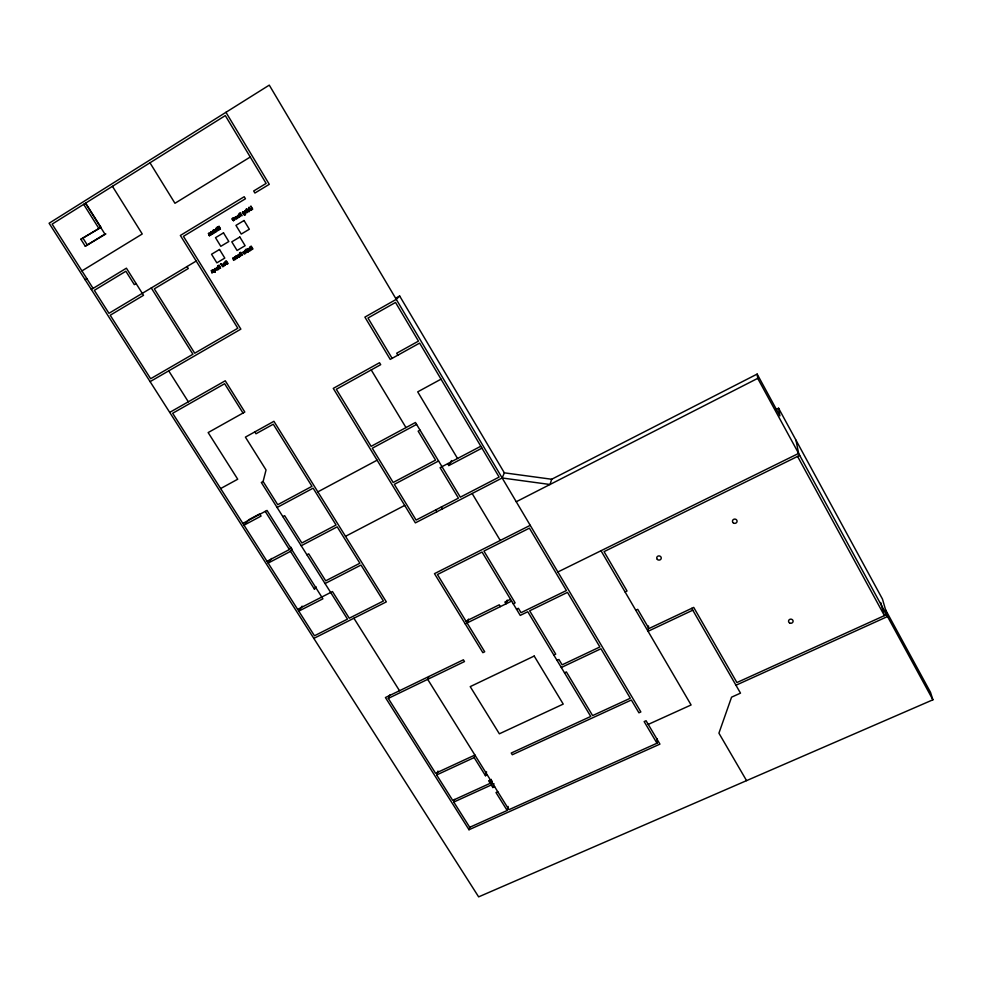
<?xml version="1.0" encoding="UTF-8"?>
<svg xmlns="http://www.w3.org/2000/svg" width="982" height="982" viewBox="0 0 982 982"><rect width="100%" height="100%" fill="white"/><g stroke="black" fill="none" stroke-linecap="round" stroke-linejoin="round"><path stroke-width="1.47" d="M218.385 269.056L218.274 268.344M218.409 268.822L218.102 269.608M249.858 250.385C251.318 248.888 247.452 249.894 249.882 250.373M237.128 258.327L237.89 256.768M239.117 257.149L240.013 256.302L238.97 254.657M244.813 210.921L245.77 213.327L245.132 211.363M232.329 219.489L232.317 218.409M233.679 218.262L234.673 220.017L233.446 218.802M234.219 258.008C238.749 259.469 234.772 255.136 233.753 257.861M226.056 263.066C225.602 264.637 228.892 263.618 226.842 262.489M250.864 248.802L251.331 248.016M247.759 249.097L247.145 248.63L246.556 249.821L247.378 249.735L247.881 251.932M210.749 232.034L210.676 233.679L212.247 233.372L211.277 234.575L212.443 234.011M217.808 266.208L218.286 267.19M223.466 264.379L223.65 263.286M212.75 231.347L213.34 233.495M239.448 214.825L240.467 216.531C239.952 211.388 244.273 220.017 240.295 212.677L239.007 213.659L239.326 214.727M243.131 252.779L244.764 252.399L244.8 253.356M245.414 251.11L246.052 253.049L245.119 250.668M248.078 251.871L248.593 251.061L247.746 249.109M428.815 676.573L427.686 679.348L508.971 809.684L656.983 743.239L657.289 738.648M212.64 233.372L212.419 234.023M219.722 228.082L218.826 230.193L219.035 227.885L217.132 227.284L219.477 227.677L219.023 226.142L220.41 229.236M223.344 265.987L222.239 264.575M241.044 254.473L240.418 256.388L240.627 254.571L239.461 253.847M648.55 625.964L648.059 631.291L692.789 610.178M244.358 213.671L243.88 212.149M215.156 268.896C217.967 271.081 213.106 270.688 215.021 268.896M237.141 218.029L236.662 216.838M238.687 215.623L238.994 217.047M223.786 266.048L223.16 264.453L221.736 264.465M239.583 256.388L239.142 255.197M235.594 217.132L236.687 216.826M235.631 216.985L236.355 218.372M237.128 256.388C238.957 259.751 234.17 255.872 237.153 256.376M215.328 230.169L215.635 231.752M243.671 251.858C242.48 253.405 245.733 251.613 243.646 251.871M454.617 799.409L453.782 802.073L469.727 827.298L507.178 810.481L508.173 806.443M225.651 263.053L226.388 264.318L228.07 263.642L226.29 260.807L224.976 261.752L225.185 262.611M235.766 256.388L237.153 258.315M238.982 254.645L237.816 255.038L237.939 256.4M250.496 248.372L251.257 249.637M254.817 431.896L255.995 433.774L273.278 424.212L311.969 486.323L277.734 504.699L263.115 481.487L266.036 469.961L245.402 437.125L273.917 421.303L386.331 601.88L313.835 638.41M494.646 786.705L492.841 787.515L493.909 783.575M218.372 265.999C220.655 265.091 218.556 268.43 218.262 266.159M239.706 214.506C238.835 212.014 241.928 215.475 239.485 214.272M492.841 787.515L491.27 784.986L492.338 781.058M437.984 771.079L436.646 774.945L452.727 800.404L490.214 783.305L491.295 779.377M239.866 253.405C241.916 251.895 240.467 255.836 239.878 253.393M487.281 774.884L485.476 775.706L486.581 771.815M656.983 743.239L644.155 721.586L646.058 720.727L659.929 744.123L469.003 829.741L469.789 827.016M216.261 231.592L215.5 229.8M436.646 774.945L474.171 757.576L474.944 755.035L435.578 773.264L388.283 698.398L389.879 694.863M225.308 265.324L225.246 263.532M551.688 479.253L550.006 484.494L502.158 477.988L415.374 522.878L333.266 388.381L379.518 362.726L380.697 364.678L336.31 389.277L371.122 446.344L415.447 422.493L460.325 497.174L499.114 477.08L419.633 343.099L390.222 359.4L364.887 317.112L396.274 299.35L399.662 295.999L504.343 472.833L551.688 479.253L757.159 374.081L779.904 415.852L778.591 408.217L775.854 409.592M507.215 600.063L505.976 603.856L504.883 602.052L510.517 599.278M214.297 230.586L214.186 230.046A1.387 1.277 56.1 0 1 214.653 229.714L214.886 229.653M212.689 270.725L213.597 272.235L211.56 270.946L212.124 273.106L211.388 270.566M467.076 622.969L468.549 619.09M245.107 211.265L246.028 210.958L247.022 212.578M245.414 250.999C251.502 254.571 245.451 246.924 245.021 251.282M502.158 477.988L504.343 472.833M244.543 213.487L243.88 213.781M223.798 266.036L222.828 266.748M214.272 230.598L215.218 230.083M248.495 248.642L249.342 251.085L250.471 250.484M211.216 232.231L210.811 233.225L211.67 232.378M208.454 233.495L209.424 235.864L208.982 233.569L210.983 234.931L209.632 232.783L208.43 233.495M235.741 256.4L236.38 255.823M447.694 463.664L448.823 465.566L451.56 460.558M224.24 265.312L225.111 263.986L223.491 264.367M245.119 253.565C246.421 251.822 242.456 250.422 243.106 252.791M243.597 214.309L242.407 212.394L243.229 211.817M292.231 549.061L290.525 551.356L314.363 589.028L315.958 586.61M302.088 606.139L298.774 611.148L322.894 598.811L267.018 510.431L242.861 523.394M222.914 266.564L220.668 263.986L221.748 264.453M225.627 263.066L225.16 262.624M250.484 248.372L249.784 247.219L251.183 246.089L252.939 248.949L252.153 249.416M233.286 217.93C235.238 216.175 236.822 221.097 233.753 218.016M245.34 214.125L245.414 214.628M267.018 561.299L289.383 549.539L291.089 547.269M222.877 266.245L221.748 265.005L222.263 264.563M271.732 558.439L268.16 563.091L290.525 551.356M237.669 215.659L238.552 215.5M238.123 255.246L239.007 255.087M226.032 263.078L226.867 262.476M245.365 214.113C242.885 215.267 245.537 213.72 244.739 212.431M250.459 250.484L250.557 249.514L249.563 249.158M244.788 210.934L246.04 210.197L246.998 212.591M217.943 265.877L219.121 265.079L220.496 268.135M244.813 253.344L243.88 253.724M242.959 212.026L243.597 211.695M217.955 268.675L216.531 268L217.341 269.51M212.48 231.003C213.818 229.457 213.106 229.665 214.567 232.759M218.127 269.596L216.899 269.743L216.138 268.626M232.292 218.421L233.029 218.262M245.439 214.616L244.481 215.033M232.93 257.849L233.691 260.39L233.225 258.131L235.164 259.518L234.244 257.996M223.638 263.299L225.271 263.52M225.332 265.312L224.264 265.3M244.972 253.724L244.101 253.712M240.062 252.705L239.436 253.859M225.823 261.531C224.166 263.201 228.315 262.059 225.811 261.543M105.872 233.962L85.262 246.2L80.855 239.264L100.925 227.358L85.937 203.593L83.679 204.354L98.728 228.205M80.855 239.264L100.925 227.358M85.262 246.2L104.914 234.072L85.471 203.225M250.25 157.034L174.956 203.286L149.976 162.803M81.948 270.897L142.243 233.986L112.451 186.322M85.103 279.71L86.87 278.63M91.326 289.469L126.42 268.184L143.519 295.312L110.205 315.247L150.651 378.721L192.926 354.244L151.265 287.971M216.15 228.855L215.512 229.236L216.335 229.162C218.176 234.637 216.875 226.719 216.126 228.867L215.77 228.241M232.538 218.949L233.544 220.705L232.317 219.489M136.105 283.553L134.313 284.633L125.868 271.241L94.333 290.341L108.965 313.307L196.204 261.052M240.05 252.718L240.75 252.3L242.505 255.16L241.425 254.24M213.082 269.645C218.151 276.543 212.984 267.828 212.664 270.737M251.306 248.029L252.374 248.839L250.889 248.79M150.099 381.642L240.86 329.13L183.438 236.343L245.451 198.769L244.211 196.719L180.357 235.459L237.816 328.246L194.718 353.201L154.309 288.855L188.274 268.528L187.046 266.539M169.714 412.391L225.246 380.783L244.813 412.035L208.147 432.571L237.718 479.228L220.655 488.545M214.371 271.781L213.413 270.185M395.771 298.197L399.662 295.999M441.028 379.162L417.706 391.855L457.538 458.484M263.115 481.487L261.322 482.469L347.481 619.126L314.473 635.771L172.672 413.275L224.632 383.717L243.008 413.041M416.589 424.408L372.276 448.234L393.168 482.481L435.554 460.104L418.148 431.159L420.038 430.141M259.162 514.175L248.765 519.748L244.015 525.21L261.065 516.078L259.911 514.249M277.096 507.485L313.123 488.177L336.065 525.014L301.855 542.985L284.657 515.685L282.865 516.63M317.849 491.872L377.1 460.19M438.586 460.988L394.31 484.347L416.098 520.067L458.434 498.144L440.096 467.665L480.812 446.245M448.823 465.566L481.953 448.148M301.216 545.734L337.207 526.843L359.878 563.238L325.705 580.828L308.704 553.848L306.912 554.781M252.165 249.403L251.232 249.649M345.517 536.319L404.707 505.411M314.363 589.028L316.143 588.12M325.042 583.541L361.008 565.043L383.41 601.009L349.261 618.23L332.456 591.557L297.656 609.38M516.25 501.741L757.723 378.352L757.159 374.081M530.231 525.321L434.474 573.66L482.862 652.674L484.703 651.778L437.432 574.531L482.052 552.044L520.239 615.407L527.776 611.725L590.747 716.455L511.241 753.047L512.297 754.753L631.352 700.006L638.938 712.809L640.853 711.938L269.277 85.127L49.1 223.245L478.639 896.873L932.9 699.798L930.519 692.335L885.592 609.859M557.886 571.978L798.624 453.414L795.997 440.194M799.692 455.378L604.053 551.639L627.032 591.017L625.08 591.95M465.971 621.176L499.249 604.814L500.341 606.63M465.223 623.877L511.61 601.094M513.255 603.807L515.133 602.887L483.93 551.086L529.408 528.156L566.418 590.538L521.037 612.682L518.398 608.312L516.52 609.233M388.283 698.398L464.474 661.561L463.394 659.794L385.423 697.539L469.003 829.741M635.784 610.264L637.735 609.343L648.955 628.554L693.722 607.404L736.905 682.551L886.501 614.671M210.737 232.047L211.83 232.047M553.823 655.055L555.714 654.159L529.666 610.804L567.498 592.367L599.879 646.966L562.121 664.826L558.918 659.499L557.039 660.395M561.311 667.502L600.947 648.758L630.297 698.239L592.625 715.583L566.393 671.933L564.503 672.817M248.802 248.409C251.085 247.489 247.022 249.98 249.575 249.146M243.904 212.137L242.984 212.578L244.236 213.72M214.567 268.675L215.205 268.528M215.659 231.74L214.911 231.838M490.435 779.953L488.643 780.776L490.214 783.305M453.782 802.073L491.27 784.986M497.788 791.75L495.996 792.56L507.178 810.481M648.243 724.409L691.095 704.966L601.009 550.742M735.96 685.24L887.519 616.536L882.462 599.057L778.591 408.217M211.363 270.578L212.824 269.817M215.659 232.145L214.886 231.85M236.662 218.802C239.89 215.647 232.157 216.31 236.687 218.79M236.355 255.836L238.712 257.088M238.773 217.182L237.619 216.065M217.476 269.522L217.967 268.663M213.045 231.138L214.592 232.746M214.862 229.665L215.512 229.788M218.262 267.202L219.011 267.337L218.814 269.142L219.821 266.994L220.52 268.123M238.528 215.058L237.202 216.077L238.687 217.587M238.454 217.599L239.522 216.261M217.169 267.35L216.114 268.638M243.573 211.707L244.199 211.842M238.074 255.639L239.092 256.768M243.573 214.321L244.506 215.021M217.145 267.362L218.335 268.602M215.181 268.54L215.819 268.822M217.562 227.014L219.452 227.689M219.44 227.996L220.434 229.223M238.516 215.07L239.301 215.758M211.805 232.059L212.578 233.151M214.948 270.897L214.125 269.559M215.795 268.835L216.285 269.522M93.094 288.401L52.132 224.117L225.308 115.594L266.134 183.425L253.675 190.987L254.915 193.037L269.277 184.321L225.958 112.304M265.238 511.389L289.383 549.539M168.72 370.865L188.323 401.798M83.114 238.38L87.496 245.291M353.901 618.23L399.514 690.714M474.171 757.576L485.476 775.706M221.024 263.777L221.588 264.698M221.772 264.993L222.521 266.22M233.937 258.315L234.808 259.727M213.364 233.483L212.296 231.543M208.982 234.453L209.731 235.68M234.956 256.719L236.269 258.855M216.31 229.162L216.948 230.193M232.759 219.465L233.52 220.717M245.475 249.305L246.138 250.398M246.31 250.705L247.28 252.313M441.372 506.982L442.501 508.848M435.738 509.904L436.867 511.757M371.221 369.932L405.983 427.587M397.882 355.153L396.703 353.201L418.467 341.122L395.513 302.444L367.992 318.008L392.137 358.344M472.146 493.504L500.255 540.456M746.566 780.641L718.922 733.173L731.565 697.171L740.502 693.132L691.733 608.349M757.723 378.352L932.9 699.798M797.58 456.421L884.414 615.616L880.682 602.531M214.186 230.046A1.387 1.277 56.1 0 1 214.677 229.702M250.226 247.28C251.159 249.146 251.785 245.5 250.201 247.292M223.773 263.728C224.178 265.361 225.332 262.415 223.749 263.741M246.445 208.933L246.286 209.547L246.421 208.945M249.133 207.312L248.974 207.926L249.109 207.325M250.938 206.245L252.141 209.019L251.147 210.087L252.705 209.154L250.926 206.257M216.912 227.394L216.887 227.407M246.875 209.694L247.857 212.075L246.85 209.706M247.489 209.326C251.539 217.378 247.648 201.506 249.035 210.676L247.464 209.326M249.563 208.074L250.545 210.455L249.538 208.086M217.329 228.143L218.323 230.5L217.317 228.155M223.503 232.857L215.5 237.681L220.803 246.322L228.818 241.523L223.503 232.857M244.027 220.52L235.95 225.381L241.253 234.072L249.33 229.236L244.027 220.52M239.829 237.03L231.789 241.842L237.079 250.484L245.119 245.684L239.829 237.03M219.514 249.489L211.547 254.252L216.838 262.845L224.804 258.094L219.514 249.489M534.196 656.05L470.218 686.627L499.359 733.812L563.226 704.094L534.196 656.05M657.351 559.421A2.259 2.099 7.6 0 0 661.156 558.648A2.259 2.099 7.6 0 0 658.468 555.947A2.259 2.099 7.6 0 0 657.351 559.421M733.345 522.915A2.308 2.148 0.4 0 0 737.052 521.516A2.308 2.148 0.4 0 0 733.898 519.232A2.308 2.148 0.4 0 0 733.345 522.915M789.577 622.944A2.283 2.074 0.2 0 0 793.1 621.311A2.283 2.074 0.2 0 0 789.786 619.36A2.283 2.074 0.2 0 0 789.577 622.944"/></g></svg>
